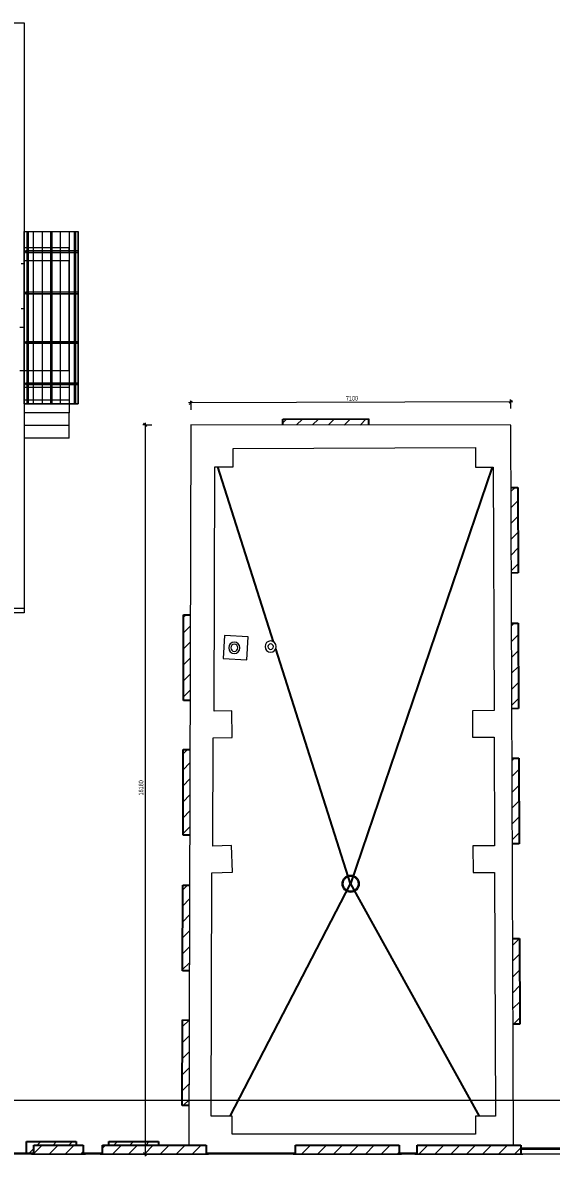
# Model space of a CAD drawing. Header units: millimetres. Extents: x 46521 to 256645, y -45352 to 20466.
# Drawn here: x 84373 to 96114, y -17288 to 7864 of the extents above; entities that cross this region are included whole.
import ezdxf

# ---------------------------------------------------------------- set-up
doc = ezdxf.new("R2010")
doc.units = ezdxf.units.MM
for name, color, linetype, lineweight in [('A-ANNO-DIMS', 211, 'Continuous', 9), ('A-ANNO-DIMS-50', 211, 'Continuous', 9), ('A-FLOR', 192, 'Continuous', 13), ('A-GLAZ', 151, 'Continuous', 13), ('A-ROOF', 132, 'Continuous', 13), ('A-WALL', 113, 'Continuous', 13), ('E-POWR-CNDT', 130, 'Continuous', 13), ('M-EQPM', 50, 'Continuous', 13), ('M-HVAC-CDFF', 50, 'Continuous', 13), ('P-SANR-FIXT', 6, 'Continuous', 13), ('Q-SPCQ', 91, 'Continuous', 13)]:
    doc.layers.add(name, color=color, linetype=linetype, lineweight=lineweight)
doc.styles.add('Arial_2', font='arial.ttf', dxfattribs={"width": 0.7, "height": 100})
doc.dimstyles.new('Vnitřní_-_průhledné', dxfattribs={"dimscale": 304.8, "dimtxt": 102.02594, "dimasz": 0.213255, "dimexe": 0.164042, "dimexo": 0.0625, "dimgap": 0.032808, "dimtad": 1, "dimdec": 0, "dimrnd": 5, "dimzin": 0, "dimdsep": 46, "dimtxsty": 'Arial_2', "dimblk1": 'OBLIQUE', "dimblk2": 'OBLIQUE', "dimsah": 1, "dimcen": 0.09, "dimdle": 0.164042, "dimazin": 0, "dimtfac": 1, "dimtdec": 4, "dimtix": 1, "dimtmove": 0, "dimatfit": 3, "dimfxl": 0.492126, "dimfxlon": 1, "dimtvp": 1, "dimtolj": 1, "dimtzin": 0, "dimarcsym": 2})

# ---------------------------------------------------------------- blocks, each defined once
blk = doc.blocks.new('parapet_ext - parapet_ext-V31-STŘECHA DEMOLICE B')
at = {"layer": 'Q-SPCQ'}
h = blk.add_hatch(dxfattribs=at)
h.set_pattern_fill('FP_30', color=41, style=0, pattern_type=2)
h.set_pattern_definition([(45, (-86839.8, 17258.34), (-176.7767, 176.7767), [])])
h.paths.add_polyline_path([(-550, 220), (550, 220), (550, 300), (-550, 300)])
at = {"layer": 'Q-SPCQ', "color": 31, "lineweight": 25}
for p, q in [((-550, 220), (-550, 300)), ((-550, 300), (550, 300)), ((550, 300), (550, 220))]:
    blk.add_line(p, q, dxfattribs=at)
blk = doc.blocks.new('OKNO_1k_nadsvetlik - OKNO_1k_nadsvetlik_1200 x 1450-1969503-STŘECHA DEMOLICE B')
at = {"layer": 'A-GLAZ'}
for p, q in [((-600, 101), (-391, 101)), ((-600, 100), (-600, 101))]:
    blk.add_line(p, q, dxfattribs=at)
blk = doc.blocks.new('parapet_ext - parapet_ext-V32-STŘECHA DEMOLICE B')
at = {"layer": 'Q-SPCQ'}
h = blk.add_hatch(dxfattribs=at)
h.set_pattern_fill('FP_31', color=41, style=0, pattern_type=2)
h.set_pattern_definition([(45, (-85009.8, 17258.34), (-176.7767, 176.7767), [])])
h.paths.add_polyline_path([(-550, 51), (-391, 51), (-391, 220), (550, 220), (550, 300), (-550, 300)])
at = {"layer": 'Q-SPCQ', "color": 31, "lineweight": 25}
for p, q in [((-550, 51), (-550, 300)), ((-550, 300), (550, 300)), ((550, 300), (550, 220))]:
    blk.add_line(p, q, dxfattribs=at)
blk = doc.blocks.new('OKNO_1k - OKNO_1k_1200x1500-2034293-STŘECHA DEMOLICE B')
at = {"layer": 'A-GLAZ'}
for p, q in [((-600, 126), (600, 126)), ((-600, 125), (-600, 126)), ((600, 126), (600, 125))]:
    blk.add_line(p, q, dxfattribs=at)
blk = doc.blocks.new('parapet_ext - parapet_ext-V38-STŘECHA DEMOLICE B')
at = {"layer": 'Q-SPCQ'}
h = blk.add_hatch(dxfattribs=at)
h.set_pattern_fill('FP_36', color=41, style=0, pattern_type=2)
h.set_pattern_definition([(45, (-85168.37, 17338.34), (-176.7767, 176.7767), [])])
h.paths.add_polyline_path([(-550, 101), (550, 101), (550, 300), (-550, 300)])
at = {"layer": 'Q-SPCQ', "color": 31, "lineweight": 25}
for p, q in [((-550, 101), (-550, 300)), ((-550, 300), (550, 300)), ((550, 300), (550, 101))]:
    blk.add_line(p, q, dxfattribs=at)
blk = doc.blocks.new('OKNO_2k_ - OKNO_2k_2400 x 1500-1963719-STŘECHA DEMOLICE B')
at = {"layer": 'A-GLAZ'}
for p, q in [((-1200, 126), (1200, 126)), ((-1200, 125), (-1200, 126)), ((1200, 126), (1200, 125))]:
    blk.add_line(p, q, dxfattribs=at)
blk = doc.blocks.new('parapet_ext - parapet_ext-V39-STŘECHA DEMOLICE B')
at = {"layer": 'Q-SPCQ'}
h = blk.add_hatch(dxfattribs=at)
h.set_pattern_fill('FP_37', color=41, style=0, pattern_type=2)
h.set_pattern_definition([(45, (-87298.37, 17338.34), (-176.7767, 176.7767), [])])
h.paths.add_polyline_path([(-1150, 101), (1150, 101), (1150, 300), (-1150, 300)])
at = {"layer": 'Q-SPCQ', "color": 31, "lineweight": 25}
for p, q in [((-1150, 101), (-1150, 300)), ((-1150, 300), (1150, 300)), ((1150, 300), (1150, 101))]:
    blk.add_line(p, q, dxfattribs=at)
blk = doc.blocks.new('parapet_ext - parapet_ext-1802098-STŘECHA DEMOLICE B')
at = {"layer": 'Q-SPCQ'}
h = blk.add_hatch(dxfattribs=at)
h.set_pattern_fill('FP_42', color=41, style=0, pattern_type=2)
h.set_pattern_definition([(315.152, (14979.78, 88261.3), (176.3071, 177.24504), [])])
h.paths.add_polyline_path([(-950, 150), (950, 150), (950, 300), (-950, 300), (-950, 153)])
at = {"layer": 'Q-SPCQ', "color": 31, "lineweight": 25}
for p, q in [((-950, 150), (-950, 300)), ((-950, 300), (950, 300)), ((950, 300), (950, 150))]:
    blk.add_line(p, q, dxfattribs=at)
blk = doc.blocks.new('parapet_ext - parapet_ext-V43-STŘECHA DEMOLICE B')
at = {"layer": 'Q-SPCQ'}
h = blk.add_hatch(dxfattribs=at)
h.set_pattern_fill('FP_43', color=41, style=0, pattern_type=2)
h.set_pattern_definition([(315.152, (11989.78, 88261.3), (176.3071, 177.24504), [])])
h.paths.add_polyline_path([(-950, 150), (950, 150), (950, 300), (-950, 300), (-950, 161)])
at = {"layer": 'Q-SPCQ', "color": 31, "lineweight": 25}
for p, q in [((-950, 150), (-950, 300)), ((-950, 300), (950, 300)), ((950, 300), (950, 150))]:
    blk.add_line(p, q, dxfattribs=at)
blk = doc.blocks.new('parapet_ext - parapet_ext-V44-STŘECHA DEMOLICE B')
at = {"layer": 'Q-SPCQ'}
h = blk.add_hatch(dxfattribs=at)
h.set_pattern_fill('FP_44', color=41, style=0, pattern_type=2)
h.set_pattern_definition([(315.152, (8979.78, 88261.3), (176.3071, 177.24504), [])])
h.paths.add_polyline_path([(-950, 150), (950, 150), (950, 300), (-950, 300), (-950, 169)])
at = {"layer": 'Q-SPCQ', "color": 31, "lineweight": 25}
for p, q in [((-950, 150), (-950, 300)), ((-950, 300), (950, 300)), ((950, 300), (950, 150))]:
    blk.add_line(p, q, dxfattribs=at)
blk = doc.blocks.new('parapet_ext - parapet_ext-V45-STŘECHA DEMOLICE B')
at = {"layer": 'Q-SPCQ'}
h = blk.add_hatch(dxfattribs=at)
h.set_pattern_fill('FP_45', color=41, style=0, pattern_type=2)
h.set_pattern_definition([(315.152, (5989.77, 88261.3), (176.3071, 177.24504), [])])
h.paths.add_polyline_path([(-950, 150), (950, 150), (950, 300), (-950, 300), (-950, 177)])
at = {"layer": 'Q-SPCQ', "color": 31, "lineweight": 25}
for p, q in [((-950, 150), (-950, 300)), ((-950, 300), (950, 300)), ((950, 300), (950, 150))]:
    blk.add_line(p, q, dxfattribs=at)
blk = doc.blocks.new('parapet_ext - parapet_ext-V47-STŘECHA DEMOLICE B')
at = {"layer": 'Q-SPCQ'}
h = blk.add_hatch(dxfattribs=at)
h.set_pattern_fill('FP_47', color=41, style=0, pattern_type=2)
h.set_pattern_definition([(45, (-91583.37, 17338.34), (-176.7767, 176.7767), [])])
h.paths.add_polyline_path([(480, 101), (1150, 101), (1150, 300), (-1150, 300), (-1150, 101), (102, 101)])
at = {"layer": 'Q-SPCQ', "color": 31, "lineweight": 25}
for p, q in [((-1150, 101), (-1150, 300)), ((-1150, 300), (1150, 300)), ((1150, 300), (1150, 101))]:
    blk.add_line(p, q, dxfattribs=at)
blk = doc.blocks.new('parapet_ext - parapet_ext-V48-STŘECHA DEMOLICE B')
at = {"layer": 'Q-SPCQ'}
h = blk.add_hatch(dxfattribs=at)
h.set_pattern_fill('FP_48', color=41, style=0, pattern_type=2)
h.set_pattern_definition([(45, (-94283.37, 17338.34), (-176.7767, 176.7767), [])])
h.paths.add_polyline_path([(1150, 101), (1150, 300), (-1150, 300), (-1150, 101), (804, 101)])
at = {"layer": 'Q-SPCQ', "color": 31, "lineweight": 25}
for p, q in [((-1150, 101), (-1150, 300)), ((-1150, 300), (1150, 300)), ((1150, 300), (1150, 101))]:
    blk.add_line(p, q, dxfattribs=at)
blk = doc.blocks.new('parapet_ext - parapet_ext-V58-STŘECHA DEMOLICE B')
at = {"layer": 'Q-SPCQ'}
h = blk.add_hatch(dxfattribs=at)
h.set_pattern_fill('FP_50', color=41, style=0, pattern_type=2)
h.set_pattern_definition([(134.774, (-3771.54, -95056.13), (-177.4726, -176.07804), [])])
h.paths.add_polyline_path([(950, 150), (950, 300), (-950, 300), (-950, 150), (857, 150)])
at = {"layer": 'Q-SPCQ', "color": 31, "lineweight": 25}
for p, q in [((-950, 150), (-950, 300)), ((-950, 300), (950, 300)), ((950, 300), (950, 150))]:
    blk.add_line(p, q, dxfattribs=at)
blk = doc.blocks.new('parapet_ext - parapet_ext-1802117-STŘECHA DEMOLICE B')
at = {"layer": 'Q-SPCQ'}
h = blk.add_hatch(dxfattribs=at)
h.set_pattern_fill('FP_51', color=41, style=0, pattern_type=2)
h.set_pattern_definition([(314.774, (6781.54, 95056.13), (177.4726, 176.07804), [])])
h.paths.add_polyline_path([(-950, -150), (-950, -300), (950, -300), (950, -150), (-510, -150)])
at = {"layer": 'Q-SPCQ', "color": 31, "lineweight": 25}
for p, q in [((-950, -300), (-950, -150)), ((950, -150), (950, -300)), ((950, -300), (-950, -300))]:
    blk.add_line(p, q, dxfattribs=at)
blk = doc.blocks.new('parapet_ext - parapet_ext-V59-STŘECHA DEMOLICE B')
at = {"layer": 'Q-SPCQ'}
h = blk.add_hatch(dxfattribs=at)
h.set_pattern_fill('FP_52', color=41, style=0, pattern_type=2)
h.set_pattern_definition([(314.774, (9781.54, 95056.13), (177.4726, 176.07804), [])])
h.paths.add_polyline_path([(-950, -150), (-950, -300), (950, -300), (950, -150), (-173, -150)])
at = {"layer": 'Q-SPCQ', "color": 31, "lineweight": 25}
for p, q in [((-950, -300), (-950, -150)), ((950, -150), (950, -300)), ((950, -300), (-950, -300))]:
    blk.add_line(p, q, dxfattribs=at)
blk = doc.blocks.new('parapet_ext - parapet_ext-V60-STŘECHA DEMOLICE B')
at = {"layer": 'Q-SPCQ'}
h = blk.add_hatch(dxfattribs=at)
h.set_pattern_fill('FP_53', color=41, style=0, pattern_type=2)
h.set_pattern_definition([(314.774, (13781.54, 95056.13), (177.4726, 176.07804), [])])
h.paths.add_polyline_path([(-950, -150), (-950, -300), (950, -300), (950, -150)])
at = {"layer": 'Q-SPCQ', "color": 31, "lineweight": 25}
for p, q in [((-950, -300), (-950, -150)), ((950, -150), (950, -300)), ((950, -300), (-950, -300))]:
    blk.add_line(p, q, dxfattribs=at)
blk = doc.blocks.new('parapet_ext - parapet_ext-V61-STŘECHA DEMOLICE B')
at = {"layer": 'Q-SPCQ'}
h = blk.add_hatch(dxfattribs=at)
h.set_pattern_fill('FP_54', color=41, style=0, pattern_type=2)
h.set_pattern_definition([(44.78, (-91096.5, 1578.92), (-176.0966, 177.45416), [])])
h.paths.add_polyline_path([(950, 163), (950, 300), (-950, 300), (-950, 171), (206, 166)])
at = {"layer": 'Q-SPCQ', "color": 31, "lineweight": 25}
for p, q in [((-950, 171), (-950, 300)), ((-950, 300), (950, 300)), ((950, 300), (950, 163))]:
    blk.add_line(p, q, dxfattribs=at)
blk = doc.blocks.new('FP_69-STŘECHA DEMOLICE B')
at = {"layer": 'M-EQPM', "color": 8}
for p, q in [((-1724, -200), (-1913, -200)), ((-1535, -200), (-1724, -200)), ((-1345, -200), (-1535, -200)), ((-1154, -200), (-1345, -200)), ((-963, -200), (-1154, -200)), ((-771, -200), (-963, -200)), ((-578, -200), (-771, -200)), ((-386, -200), (-578, -200)), ((-193, -200), (-386, -200)), ((0, -200), (-193, -200)), ((193, -200), (0, -200)), ((386, -200), (193, -200)), ((578, -200), (386, -200)), ((771, -200), (578, -200)), ((963, -200), (771, -200)), ((1154, -200), (963, -200)), ((1345, -200), (1154, -200)), ((1535, -200), (1345, -200)), ((1724, -200), (1535, -200)), ((1913, -200), (1724, -200)), ((-1724, -400), (-1913, -400)), ((-1535, -400), (-1724, -400)), ((-1345, -400), (-1535, -400)), ((-1154, -400), (-1345, -400)), ((-963, -400), (-1154, -400)), ((-771, -400), (-963, -400)), ((-578, -400), (-771, -400)), ((-386, -400), (-578, -400)), ((-193, -400), (-386, -400)), ((0, -400), (-193, -400)), ((193, -400), (0, -400)), ((386, -400), (193, -400)), ((578, -400), (386, -400)), ((771, -400), (578, -400)), ((963, -400), (771, -400)), ((1154, -400), (963, -400)), ((1345, -400), (1154, -400)), ((1535, -400), (1345, -400)), ((1724, -400), (1535, -400)), ((1913, -400), (1724, -400)), ((-1724, -600), (-1913, -600)), ((-1535, -600), (-1724, -600)), ((-1345, -600), (-1535, -600)), ((-1154, -600), (-1345, -600)), ((-963, -600), (-1154, -600)), ((-771, -600), (-963, -600)), ((-578, -600), (-771, -600)), ((-386, -600), (-578, -600)), ((-193, -600), (-386, -600)), ((0, -600), (-193, -600)), ((193, -600), (0, -600)), ((386, -600), (193, -600)), ((578, -600), (386, -600)), ((771, -600), (578, -600)), ((963, -600), (771, -600)), ((1154, -600), (963, -600)), ((1345, -600), (1154, -600)), ((1535, -600), (1345, -600)), ((1724, -600), (1535, -600)), ((1913, -600), (1724, -600)), ((-1724, -800), (-1913, -800)), ((-1724, -1000), (-1913, -1000)), ((-1535, -800), (-1724, -800)), ((-1535, -1000), (-1724, -1000)), ((-1345, -800), (-1535, -800)), ((-1345, -1000), (-1535, -1000)), ((-1154, -800), (-1345, -800)), ((-1154, -1000), (-1345, -1000)), ((-963, -800), (-1154, -800)), ((-963, -1000), (-1154, -1000)), ((-771, -800), (-963, -800)), ((-771, -1000), (-963, -1000)), ((-578, -800), (-771, -800)), ((-578, -1000), (-771, -1000)), ((-386, -800), (-578, -800)), ((-386, -1000), (-578, -1000)), ((-193, -800), (-386, -800)), ((-193, -1000), (-386, -1000)), ((0, -800), (-193, -800)), ((0, -1000), (-193, -1000)), ((193, -800), (0, -800)), ((193, -1000), (0, -1000)), ((386, -800), (193, -800)), ((386, -1000), (193, -1000)), ((578, -800), (386, -800)), ((578, -1000), (386, -1000)), ((771, -800), (578, -800)), ((771, -1000), (578, -1000)), ((963, -800), (771, -800)), ((963, -1000), (771, -1000)), ((1154, -800), (963, -800)), ((1154, -1000), (963, -1000)), ((1345, -800), (1154, -800)), ((1345, -1000), (1154, -1000)), ((1535, -800), (1345, -800)), ((1535, -1000), (1345, -1000)), ((1724, -800), (1535, -800)), ((1724, -1000), (1535, -1000)), ((1913, -800), (1724, -800)), ((1913, -1000), (1724, -1000))]:
    blk.add_line(p, q, dxfattribs=at)
blk = doc.blocks.new('DPS_stříška_postranní_vstup - DPS_stříška_postranní_vstup-1594410-STŘECHA DEMOLICE B')
at = {"layer": 'M-EQPM', "color": 254}
for p, q in [((-963, 0), (-1913, 0)), ((-1912, 0), (-1913, 0)), ((-1912, 0), (-1598, 0)), ((-1912, 0), (-1912, -1200)), ((-1598, 0), (-1281, 0)), ((-1281, 0), (-963, 0)), ((0, 0), (-963, 0)), ((-962, 0), (-643, 0)), ((-642, 0), (-322, 0)), ((-321, 0), (321, 0)), ((963, 0), (0, 0)), ((322, 0), (642, 0)), ((643, 0), (962, 0)), ((1913, 0), (963, 0)), ((963, 0), (1281, 0)), ((1281, 0), (1598, 0)), ((1598, 0), (1912, 0)), ((1913, 0), (1912, 0)), ((1912, 0), (1912, -1200)), ((-1912, -85), (-1912, -65)), ((-1912, -65), (-1908, -65)), ((-1598, -65), (-1912, -65)), ((-1908, -85), (-1912, -85)), ((-1598, -85), (-1912, -85)), ((-1908, -65), (-1908, -75)), ((-1908, -65), (-1598, -65)), ((-1908, -75), (-1908, -85)), ((-1598, -85), (-1908, -85)), ((-1598, -65), (-1480, -65)), ((-1281, -65), (-1598, -65)), ((-1281, -85), (-1598, -85)), ((-1480, -85), (-1598, -85)), ((-1450, -30), (-1480, -30)), ((-1480, -30), (-1450, -30)), ((-1480, -30), (-1480, -65)), ((-1480, -30), (-1480, -65)), ((-1480, -65), (-1450, -65)), ((-1480, -65), (-1480, -85)), ((-1480, -65), (-1480, -85)), ((-1450, -85), (-1480, -85)), ((-1480, -85), (-1480, -590)), ((-1480, -85), (-1480, -590)), ((-1450, -65), (-1450, -30)), ((-1450, -30), (-1450, -65)), ((-1450, -65), (-1281, -65)), ((-1450, -85), (-1450, -65)), ((-1450, -65), (-1450, -85)), ((-1281, -85), (-1450, -85)), ((-1450, -590), (-1450, -85)), ((-1450, -85), (-1450, -590)), ((-1281, -65), (-963, -65)), ((-963, -65), (-1281, -65)), ((-963, -85), (-1281, -85)), ((-963, -85), (-1281, -85)), ((-962, -65), (-643, -65)), ((-643, -65), (-962, -65)), ((-643, -85), (-962, -85)), ((-643, -85), (-962, -85)), ((-642, -65), (-563, -65)), ((-322, -65), (-642, -65)), ((-322, -85), (-642, -85)), ((-563, -85), (-642, -85)), ((-533, -30), (-563, -30)), ((-563, -30), (-533, -30)), ((-563, -30), (-563, -65)), ((-563, -30), (-563, -65)), ((-563, -65), (-533, -65)), ((-563, -65), (-563, -85)), ((-563, -65), (-563, -85)), ((-533, -85), (-563, -85)), ((-563, -85), (-563, -590)), ((-563, -85), (-563, -590)), ((-533, -65), (-533, -30)), ((-533, -30), (-533, -65)), ((-533, -65), (-322, -65)), ((-533, -85), (-533, -65)), ((-533, -65), (-533, -85)), ((-322, -85), (-533, -85)), ((-533, -590), (-533, -85)), ((-533, -85), (-533, -590)), ((-321, -65), (321, -65)), ((0, -65), (-321, -65)), ((321, -85), (-321, -85)), ((321, -85), (-321, -85)), ((321, -65), (0, -65)), ((322, -65), (533, -65)), ((642, -65), (322, -65)), ((642, -85), (322, -85)), ((533, -85), (322, -85)), ((533, -30), (563, -30)), ((563, -30), (533, -30)), ((533, -65), (533, -30)), ((533, -30), (533, -65)), ((533, -65), (563, -65)), ((533, -85), (533, -65)), ((533, -65), (533, -85)), ((563, -85), (533, -85)), ((533, -590), (533, -85)), ((533, -85), (533, -590)), ((563, -65), (563, -30)), ((563, -65), (563, -30)), ((563, -65), (642, -65)), ((563, -85), (563, -65)), ((563, -85), (563, -65)), ((642, -85), (563, -85)), ((563, -590), (563, -85)), ((563, -590), (563, -85)), ((643, -65), (962, -65)), ((962, -65), (643, -65)), ((962, -85), (643, -85)), ((962, -85), (643, -85)), ((963, -65), (1281, -65)), ((1281, -65), (963, -65)), ((1281, -85), (963, -85)), ((1281, -85), (963, -85)), ((1281, -65), (1450, -65)), ((1598, -65), (1281, -65)), ((1598, -85), (1281, -85)), ((1450, -85), (1281, -85)), ((1450, -30), (1480, -30)), ((1480, -30), (1450, -30)), ((1450, -65), (1450, -30)), ((1450, -30), (1450, -65)), ((1450, -65), (1480, -65)), ((1450, -85), (1450, -65)), ((1450, -65), (1450, -85)), ((1480, -85), (1450, -85)), ((1450, -590), (1450, -85)), ((1450, -85), (1450, -590)), ((1480, -65), (1480, -30)), ((1480, -65), (1480, -30)), ((1480, -65), (1598, -65)), ((1480, -85), (1480, -65)), ((1480, -85), (1480, -65)), ((1598, -85), (1480, -85)), ((1480, -590), (1480, -85)), ((1480, -590), (1480, -85)), ((1598, -65), (1908, -65)), ((1912, -65), (1598, -65)), ((1912, -85), (1598, -85)), ((1908, -85), (1598, -85)), ((1908, -65), (1912, -65)), ((1908, -75), (1908, -65)), ((1908, -85), (1908, -75)), ((1912, -85), (1908, -85)), ((1912, -65), (1912, -85)), ((-1912, -610), (-1912, -590)), ((-1912, -590), (-1908, -590)), ((-1598, -590), (-1912, -590)), ((-1908, -610), (-1912, -610)), ((-1598, -610), (-1912, -610)), ((-1908, -590), (-1908, -600)), ((-1908, -590), (-1598, -590)), ((-1908, -600), (-1908, -610)), ((-1598, -610), (-1908, -610)), ((-1598, -590), (-1480, -590)), ((-1281, -590), (-1598, -590)), ((-1281, -610), (-1598, -610)), ((-1480, -610), (-1598, -610)), ((-1480, -590), (-1450, -590)), ((-1480, -590), (-1480, -610)), ((-1480, -590), (-1480, -610)), ((-1450, -610), (-1480, -610)), ((-1480, -610), (-1480, -1115)), ((-1480, -610), (-1480, -1115)), ((-1450, -590), (-1281, -590)), ((-1450, -610), (-1450, -590)), ((-1450, -590), (-1450, -610)), ((-1281, -610), (-1450, -610)), ((-1450, -1115), (-1450, -610)), ((-1450, -610), (-1450, -1115)), ((-1281, -590), (-963, -590)), ((-963, -590), (-1281, -590)), ((-963, -610), (-1281, -610)), ((-963, -610), (-1281, -610)), ((-962, -590), (-643, -590)), ((-643, -590), (-962, -590)), ((-643, -610), (-962, -610)), ((-643, -610), (-962, -610)), ((-642, -590), (-563, -590)), ((-322, -590), (-642, -590)), ((-322, -610), (-642, -610)), ((-563, -610), (-642, -610)), ((-563, -590), (-533, -590)), ((-563, -590), (-563, -610)), ((-563, -590), (-563, -610)), ((-533, -610), (-563, -610)), ((-563, -610), (-563, -1115)), ((-563, -610), (-563, -1115)), ((-533, -590), (-322, -590)), ((-533, -610), (-533, -590)), ((-533, -590), (-533, -610)), ((-322, -610), (-533, -610)), ((-533, -1115), (-533, -610)), ((-533, -610), (-533, -1115)), ((-321, -590), (321, -590)), ((0, -590), (-321, -590)), ((0, -610), (-321, -610)), ((321, -610), (-321, -610)), ((321, -590), (0, -590)), ((321, -610), (0, -610)), ((322, -590), (533, -590)), ((642, -590), (322, -590)), ((642, -610), (322, -610)), ((533, -610), (322, -610)), ((533, -590), (563, -590)), ((533, -610), (533, -590)), ((533, -590), (533, -610)), ((563, -610), (533, -610)), ((533, -1115), (533, -610)), ((533, -610), (533, -1115)), ((563, -590), (642, -590)), ((563, -610), (563, -590)), ((563, -610), (563, -590)), ((642, -610), (563, -610)), ((563, -1115), (563, -610)), ((563, -1115), (563, -610)), ((643, -590), (962, -590)), ((962, -590), (643, -590)), ((962, -610), (643, -610)), ((962, -610), (643, -610)), ((963, -590), (1281, -590)), ((1281, -590), (963, -590)), ((1281, -610), (963, -610)), ((1281, -610), (963, -610)), ((1281, -590), (1450, -590)), ((1598, -590), (1281, -590)), ((1598, -610), (1281, -610)), ((1450, -610), (1281, -610)), ((1450, -590), (1480, -590)), ((1450, -610), (1450, -590)), ((1450, -590), (1450, -610)), ((1480, -610), (1450, -610)), ((1450, -1115), (1450, -610)), ((1450, -610), (1450, -1115)), ((1480, -590), (1598, -590)), ((1480, -610), (1480, -590)), ((1480, -610), (1480, -590)), ((1598, -610), (1480, -610)), ((1480, -1115), (1480, -610)), ((1480, -1115), (1480, -610)), ((1598, -590), (1908, -590)), ((1912, -590), (1598, -590)), ((1912, -610), (1598, -610)), ((1908, -610), (1598, -610)), ((1908, -590), (1912, -590)), ((1908, -600), (1908, -590)), ((1908, -610), (1908, -600)), ((1912, -610), (1908, -610)), ((1912, -590), (1912, -610)), ((-1913, -1200), (-1912, -1200)), ((-1912, -1135), (-1912, -1115)), ((-1912, -1115), (-1908, -1115)), ((-1598, -1115), (-1912, -1115)), ((-1908, -1135), (-1912, -1135)), ((-1598, -1135), (-1912, -1135)), ((-1598, -1200), (-1912, -1200)), ((-1908, -1115), (-1908, -1125)), ((-1908, -1115), (-1598, -1115)), ((-1908, -1125), (-1908, -1135)), ((-1598, -1135), (-1908, -1135)), ((-1598, -1115), (-1480, -1115)), ((-1281, -1115), (-1598, -1115)), ((-1281, -1135), (-1598, -1135)), ((-1480, -1135), (-1598, -1135)), ((-1281, -1200), (-1598, -1200)), ((-1480, -1115), (-1480, -1135)), ((-1480, -1115), (-1480, -1135)), ((-1480, -1115), (-1450, -1115)), ((-1480, -1135), (-1480, -1200)), ((-1480, -1135), (-1480, -1200)), ((-1450, -1135), (-1480, -1135)), ((-1450, -1200), (-1480, -1200)), ((-1480, -1200), (-1450, -1200)), ((-1450, -1135), (-1450, -1115)), ((-1450, -1115), (-1450, -1135)), ((-1450, -1115), (-1281, -1115)), ((-1450, -1200), (-1450, -1135)), ((-1450, -1135), (-1450, -1200)), ((-1281, -1135), (-1450, -1135)), ((-1281, -1115), (-963, -1115)), ((-963, -1115), (-1281, -1115)), ((-963, -1135), (-1281, -1135)), ((-963, -1135), (-1281, -1135)), ((-963, -1200), (-1281, -1200)), ((-962, -1115), (-643, -1115)), ((-643, -1115), (-962, -1115)), ((-643, -1135), (-962, -1135)), ((-643, -1135), (-962, -1135)), ((-643, -1200), (-962, -1200)), ((-642, -1115), (-563, -1115)), ((-322, -1115), (-642, -1115)), ((-322, -1135), (-642, -1135)), ((-563, -1135), (-642, -1135)), ((-322, -1200), (-642, -1200)), ((-563, -1115), (-533, -1115)), ((-563, -1115), (-563, -1135)), ((-563, -1115), (-563, -1135)), ((-533, -1135), (-563, -1135)), ((-563, -1135), (-563, -1200)), ((-563, -1135), (-563, -1200)), ((-533, -1200), (-563, -1200)), ((-563, -1200), (-533, -1200)), ((-533, -1115), (-322, -1115)), ((-533, -1135), (-533, -1115)), ((-533, -1115), (-533, -1135)), ((-322, -1135), (-533, -1135)), ((-533, -1200), (-533, -1135)), ((-533, -1135), (-533, -1200)), ((-321, -1115), (321, -1115)), ((321, -1115), (-321, -1115)), ((0, -1135), (-321, -1135)), ((321, -1135), (-321, -1135)), ((321, -1200), (-321, -1200)), ((321, -1135), (0, -1135)), ((322, -1115), (533, -1115)), ((642, -1115), (322, -1115)), ((642, -1135), (322, -1135)), ((533, -1135), (322, -1135)), ((642, -1200), (322, -1200)), ((533, -1135), (533, -1115)), ((533, -1115), (533, -1135)), ((533, -1115), (563, -1115)), ((533, -1200), (533, -1135)), ((533, -1135), (533, -1200)), ((563, -1135), (533, -1135)), ((533, -1200), (563, -1200)), ((563, -1200), (533, -1200)), ((563, -1135), (563, -1115)), ((563, -1135), (563, -1115)), ((563, -1115), (642, -1115)), ((563, -1200), (563, -1135)), ((563, -1200), (563, -1135)), ((642, -1135), (563, -1135)), ((643, -1115), (962, -1115)), ((962, -1115), (643, -1115)), ((962, -1135), (643, -1135)), ((962, -1135), (643, -1135)), ((962, -1200), (643, -1200)), ((963, -1115), (1281, -1115)), ((1281, -1115), (963, -1115)), ((1281, -1135), (963, -1135)), ((1281, -1135), (963, -1135)), ((1281, -1200), (963, -1200)), ((1281, -1115), (1450, -1115)), ((1598, -1115), (1281, -1115)), ((1598, -1135), (1281, -1135)), ((1450, -1135), (1281, -1135)), ((1598, -1200), (1281, -1200)), ((1450, -1135), (1450, -1115)), ((1450, -1115), (1450, -1135)), ((1450, -1115), (1480, -1115)), ((1450, -1200), (1450, -1135)), ((1450, -1135), (1450, -1200)), ((1480, -1135), (1450, -1135)), ((1450, -1200), (1480, -1200)), ((1480, -1200), (1450, -1200)), ((1480, -1135), (1480, -1115)), ((1480, -1135), (1480, -1115)), ((1480, -1115), (1598, -1115)), ((1480, -1200), (1480, -1135)), ((1480, -1200), (1480, -1135)), ((1598, -1135), (1480, -1135)), ((1598, -1115), (1908, -1115)), ((1912, -1115), (1598, -1115)), ((1912, -1135), (1598, -1135)), ((1908, -1135), (1598, -1135)), ((1912, -1200), (1598, -1200)), ((1908, -1115), (1912, -1115)), ((1908, -1125), (1908, -1115)), ((1908, -1135), (1908, -1125)), ((1912, -1135), (1908, -1135)), ((1912, -1115), (1912, -1135)), ((1912, -1200), (1913, -1200))]:
    blk.add_line(p, q, dxfattribs=at)
at = {"layer": 'M-EQPM', "color": 9}
for p, q in [((-1913, -1200), (-1913, 0)), ((1913, 0), (1913, -1200)), ((-1913, -1200), (1913, -1200))]:
    blk.add_line(p, q, dxfattribs=at)
blk.add_blockref('FP_69-STŘECHA DEMOLICE B', (0, 0), dxfattribs=at)
blk = doc.blocks.new('Drain_Roof_15_Inch_Diameter-Zurn-Z1715 - Load Family Type Catalog-1877394-STŘECHA DEMOLICE B')
at = {"layer": 'P-SANR-FIXT'}
for radius in [191, 165]:
    blk.add_circle((0, 0), radius, dxfattribs=at)
blk = doc.blocks.new('Komín6 - Komín6-1996301-STŘECHA DEMOLICE B')
at = {"layer": 'M-HVAC-CDFF'}
for radius, start, end in [(125, 0, 180), (125, 180, 0), (78.8, 0, 180), (78.8, 180, 0)]:
    blk.add_arc((0, 0), radius, start, end, dxfattribs=at)
blk = doc.blocks.new('Komín7 - Komín7-2004982-STŘECHA DEMOLICE B')
at = {"layer": 'M-HVAC-CDFF'}
for radius, start, end in [(125, 0, 180), (125, 180, 0), (60.7, 0, 180), (60.7, 180, 0)]:
    blk.add_arc((0, 0), radius, start, end, dxfattribs=at)
blk = doc.blocks.new('DIMBLOCK35-STŘECHA DEMOLICE B')
at = {"layer": 'A-ANNO-DIMS-50', "lineweight": 18}
for p, q in [((71465, -16044), (71433, -16076)), ((71465, -16044), (71498, -16011)), ((96390, -16044), (96357, -16076)), ((96390, -16044), (96422, -16011))]:
    blk.add_line(p, q, dxfattribs=at)
at = {"layer": 'A-ANNO-DIMS-50'}
for p, q in [((71465, -16044), (71465, -15994)), ((71465, -16044), (96440, -16044)), ((71465, -16044), (71465, -16194)), ((96390, -16044), (96390, -15994)), ((96390, -16044), (96390, -16194))]:
    blk.add_line(p, q, dxfattribs=at)
at = {"layer": 'A-ANNO-DIMS-50', "color": 0, "insert": (83794, -15904), "char_height": 100, "width": 320.2, "attachment_point": 1, "line_spacing_factor": 0.941778, "style": 'Arial_2'}
blk.add_mtext('24925', dxfattribs=at)
blk = doc.blocks.new('_Oblique')
at = {"color": 0, "linetype": 'ByBlock', "lineweight": -2}
blk.add_line((-0.5, -0.5), (0.5, 0.5), dxfattribs=at)
blk = doc.blocks.new('DIMBLOCK40-STŘECHA DEMOLICE B')
at = {"layer": 'A-ANNO-DIMS-50'}
for p, q in [((87092, -1061), (87042, -1061)), ((87092, -1011), (87092, -17288)), ((87092, -1061), (87242, -1061)), ((87092, -17238), (87042, -17238)), ((87092, -17238), (87242, -17238))]:
    blk.add_line(p, q, dxfattribs=at)
at = {"layer": 'A-ANNO-DIMS-50', "lineweight": 18}
for p, q in [((87092, -1061), (87059, -1028)), ((87092, -1061), (87124, -1093)), ((87092, -17238), (87059, -17206)), ((87092, -17238), (87124, -17271))]:
    blk.add_line(p, q, dxfattribs=at)
at = {"layer": 'A-ANNO-DIMS-50', "color": 0, "insert": (86952, -9283), "char_height": 100, "width": 320.2, "attachment_point": 1, "rotation": 90, "line_spacing_factor": 0.941778, "style": 'Arial_2'}
blk.add_mtext('16180', dxfattribs=at)
blk = doc.blocks.new('DIMBLOCK42-STŘECHA DEMOLICE B')
at = {"layer": 'A-ANNO-DIMS-50'}
for p, q in [((95209, -545), (95209, -495)), ((95259, -545), (88057, -574)), ((88107, -573), (88107, -523)), ((88107, -573), (88107, -723)), ((95209, -545), (95210, -695))]:
    blk.add_line(p, q, dxfattribs=at)
at = {"layer": 'A-ANNO-DIMS-50', "lineweight": 18}
for p, q in [((88107, -573), (88074, -606)), ((88107, -573), (88139, -541)), ((95209, -545), (95177, -578)), ((95209, -545), (95241, -513))]:
    blk.add_line(p, q, dxfattribs=at)
at = {"layer": 'A-ANNO-DIMS-50', "color": 0, "insert": (91551, -420), "char_height": 100, "width": 256.16, "attachment_point": 1, "rotation": 0.2262, "line_spacing_factor": 0.941778, "style": 'Arial_2'}
blk.add_mtext('7100', dxfattribs=at)

msp = doc.modelspace()

# ---------------------------------------------------------------- linework, layer by layer
at = {"layer": 'A-FLOR', "color": 254}
for p, q in [((84408.4, 2878.5), (85408.4, 2878.5)), ((85408.4, 2768.4), (85408.4, 2878.5)), ((85408.4, 138.5), (85408.4, 2578.5)), ((85408.4, -231.5), (84408.4, -231.5))]:
    msp.add_line(p, q, dxfattribs=at)
at = {"layer": 'A-ROOF', "color": 41}
for p, q in [((88108.7, -1060.6), (88066.3, -17038.3)), ((95211.1, -1063.3), (88108.7, -1060.6)), ((95274.1, -17038.3), (95211.1, -1063.3)), ((89050.4, -1582), (94428, -1561.4)), ((89051.9, -1992), (89050.4, -1582)), ((94428, -1561.4), (94429.7, -2001.4)), ((88626.9, -7414), (88641.3, -1993.6)), ((88641.3, -1993.6), (89051.9, -1992)), ((94429.7, -2001.4), (94819.7, -1999.9)), ((94819.7, -1999.9), (94841, -7398.7)), ((89016.9, -7407.2), (88626.9, -7414)), ((89027.2, -7997.1), (89016.9, -7407.2)), ((94841, -7398.7), (94361, -7400.6)), ((94361, -7400.6), (94363.4, -7990.7)), ((88599, -10407.2), (88605.4, -8004.4)), ((88605.4, -8004.4), (89027.2, -7997.1)), ((94363.4, -7990.7), (94841.7, -7988.7)), ((94841.7, -7988.7), (94852.8, -10398.7)), ((89010.1, -10392.8), (88599, -10407.2)), ((89030.6, -10982.5), (89010.1, -10392.8)), ((94852.8, -10398.7), (94373.8, -10400.6)), ((94373.8, -10400.6), (94375, -10991.1)), ((88563.1, -16398.3), (88577.3, -10998.3)), ((88577.3, -10998.3), (89030.6, -10982.5)), ((94375, -10991.1), (94854.2, -10988.8)), ((94854.2, -10988.8), (94876.5, -16398.3)), ((89026.6, -16398.3), (88563.1, -16398.3)), ((89026.6, -16798.3), (89026.6, -16398.3)), ((94428.5, -16398.3), (94428.5, -16798.3)), ((94876.5, -16398.3), (94428.5, -16398.3)), ((94428.5, -16798.3), (89026.6, -16798.3)), ((96389.6, -17238.3), (74422.2, -17238.3)), ((88448.4, -17208.3), (90433.4, -17208.3)), ((92733.4, -17208.3), (93133.4, -17208.3))]:
    msp.add_line(p, q, dxfattribs=at)
at = {"layer": 'A-ROOF', "lineweight": 25}
for p, q in [((89945.6, -5874), (88708.5, -1993.3)), ((94800.9, -1999.9), (91656.6, -11240.8)), ((91656.6, -11240.8), (89994.6, -6027.5)), ((88983.1, -16398.3), (91656.6, -11240.8)), ((91656.6, -11240.8), (94510.1, -16398.3)), ((88547.7, -17238.3), (88563.2, -17208.3))]:
    msp.add_line(p, q, dxfattribs=at)
at = {"layer": 'A-ROOF'}
for p, q in [((88853.9, -5735), (88827.2, -6244.5)), ((89379.2, -5762.6), (88853.9, -5735)), ((89352.5, -6272), (89379.2, -5762.6)), ((88827.2, -6244.5), (89352.5, -6272)), ((88547.7, -17238.3), (88547.7, -17208.3))]:
    msp.add_line(p, q, dxfattribs=at)
at = {"layer": 'A-WALL', "color": 9}
for p, q in [((65857, 7864.2), (84408.4, 7864.2)), ((84408.4, 7864.2), (84408.4, -5226.6)), ((85408.4, -791.5), (84408.4, -791.5)), ((85408.4, -1351.5), (85408.4, -791.5)), ((85408.4, -1071.5), (84408.4, -1071.5)), ((85408.4, -1351.5), (84408.4, -1351.5)), ((78188.9, -5126.6), (84408.4, -5126.6)), ((84408.4, -5226.6), (78189.3, -5226.6))]:
    msp.add_line(p, q, dxfattribs=at)
at = {"layer": 'A-WALL', "color": 254}
for p, q in [((85408.4, 2768.4), (85408.4, 2578.5)), ((84338.4, 2524.3), (84408.4, 2524.3)), ((85408.4, 2578.5), (84408.4, 2578.5)), ((84338.4, 1524.3), (84408.4, 1524.3)), ((84408.4, 1099.3), (84308.4, 1099.3)), ((84308.4, 149.3), (84408.4, 149.3)), ((85408.4, 138.5), (84408.4, 138.5)), ((85408.4, 138.5), (85408.4, -791.5)), ((85408.4, -511.5), (84408.4, -511.5))]:
    msp.add_line(p, q, dxfattribs=at)
at = {"layer": 'A-WALL'}
for p, q in [((83418.4, -17208.3), (84618.4, -17208.3)), ((85718.4, -17208.3), (86148.4, -17208.3)), ((88465.9, -17208.3), (88465.9, -17237.3))]:
    msp.add_line(p, q, dxfattribs=at)
at = {"layer": 'E-POWR-CNDT'}
for p, q in [((95483.4, -17108.1), (95433.4, -17108.1)), ((95433.4, -17128.2), (95483.4, -17128.2)), ((96331.3, -17109.2), (95483.4, -17109.2)), ((95483.4, -17127.1), (96331.3, -17127.1))]:
    msp.add_line(p, q, dxfattribs=at)

# ---------------------------------------------------------------- block references
at = {"layer": 'A-GLAZ'}
for name, p in [('OKNO_1k_nadsvetlik - OKNO_1k_nadsvetlik_1200 x 1450-1969503-STŘECHA DEMOLICE B', (85009.8, -17308.3)), ('OKNO_1k - OKNO_1k_1200x1500-2034293-STŘECHA DEMOLICE B', (85168.4, -17363.3)), ('OKNO_2k_ - OKNO_2k_2400 x 1500-1963719-STŘECHA DEMOLICE B', (87298.4, -17363.3)), ('OKNO_2k_ - OKNO_2k_2400 x 1500-1963719-STŘECHA DEMOLICE B', (91583.4, -17363.3)), ('OKNO_2k_ - OKNO_2k_2400 x 1500-1963719-STŘECHA DEMOLICE B', (94283.4, -17363.3))]:
    msp.add_blockref(name, p, dxfattribs=at)
at = {"layer": 'M-EQPM', "color": 254, "rotation": 89.9999999999999}
msp.add_blockref('DPS_stříška_postranní_vstup - DPS_stříška_postranní_vstup-1594410-STŘECHA DEMOLICE B', (84408.4, 1318.4), dxfattribs=at)
at = {"layer": 'M-HVAC-CDFF'}
for name, p in [('Komín6 - Komín6-1996301-STŘECHA DEMOLICE B', (89073.6, -6005.9)), ('Komín7 - Komín7-2004982-STŘECHA DEMOLICE B', (89880.4, -5979.4))]:
    msp.add_blockref(name, p, dxfattribs=at)
at = {"layer": 'P-SANR-FIXT'}
msp.add_blockref('Drain_Roof_15_Inch_Diameter-Zurn-Z1715 - Load Family Type Catalog-1877394-STŘECHA DEMOLICE B', (91656.6, -11240.8), dxfattribs=at)
at = {"layer": 'Q-SPCQ', "color": 31, "lineweight": 25}
for name, p, rotation in [('parapet_ext - parapet_ext-V61-STŘECHA DEMOLICE B', (91101.9, -1229.1), 0.21999999999853), ('parapet_ext - parapet_ext-V58-STŘECHA DEMOLICE B', (95070.3, -3396.9), 270.2258193046581), ('parapet_ext - parapet_ext-V45-STŘECHA DEMOLICE B', (88245.1, -6224.1), 89.84786431105702), ('parapet_ext - parapet_ext-1802117-STŘECHA DEMOLICE B', (95082.1, -6406.8), 90.22581930465813), ('parapet_ext - parapet_ext-V44-STŘECHA DEMOLICE B', (88237.2, -9214.1), 89.8478705751922), ('parapet_ext - parapet_ext-V59-STŘECHA DEMOLICE B', (95093.9, -9406.8), 90.22581930465813), ('parapet_ext - parapet_ext-V43-STŘECHA DEMOLICE B', (88229.2, -12224.1), 89.8478705751922), ('parapet_ext - parapet_ext-V60-STŘECHA DEMOLICE B', (95109.7, -13406.8), 90.22581930465813), ('parapet_ext - parapet_ext-1802098-STŘECHA DEMOLICE B', (88221.2, -15214.1), 89.8478705751922)]:
    msp.add_blockref(name, p, dxfattribs=dict(at, rotation=rotation))
for name, p in [('parapet_ext - parapet_ext-V32-STŘECHA DEMOLICE B', (85009.8, -17258.3)), ('parapet_ext - parapet_ext-V38-STŘECHA DEMOLICE B', (85168.4, -17338.3)), ('parapet_ext - parapet_ext-V39-STŘECHA DEMOLICE B', (87298.4, -17338.3)), ('parapet_ext - parapet_ext-V31-STŘECHA DEMOLICE B', (86839.8, -17258.3)), ('parapet_ext - parapet_ext-V47-STŘECHA DEMOLICE B', (91583.4, -17338.3)), ('parapet_ext - parapet_ext-V48-STŘECHA DEMOLICE B', (94283.4, -17338.3))]:
    msp.add_blockref(name, p, dxfattribs=at)

# ---------------------------------------------------------------- dimensions: what is measured, and where the dimension line sits
at = {"layer": 'A-ANNO-DIMS'}
for base, p1, p2, angle, override, picture, middle in [((88106.8, -573.5), (95209.6, -695.4), (88107.4, -723.5), 0.22624, {"dimpost": '<>', "dimfxl": 7102.273434}, 'DIMBLOCK42-STŘECHA DEMOLICE B', (91657.7, -498.4)), ((87091.7, -17238.3), (87241.7, -1060.6), (87241.7, -17238.3), 90, {"dimpost": '<>', "dimfxl": 16177.728129}, 'DIMBLOCK40-STŘECHA DEMOLICE B', (87030.7, -9149.5))]:
    dim = msp.add_linear_dim(base=base, p1=p1, p2=p2, angle=angle, dimstyle='Vnitřní_-_průhledné', override=override, dxfattribs=at)
    dim.commit()
    dim.dimension.update_dxf_attribs({"geometry": picture, "text_midpoint": middle})
dim = msp.add_linear_dim(base=(96389.6, -16043.8), p1=(71465.3, -16193.8), p2=(96389.6, -16193.8), dimstyle='Vnitřní_-_průhledné', override={"dimpost": '<>', "dimfxl": 24924.319015}, dxfattribs=at)
dim.commit()
dim.dimension.update_dxf_attribs({"geometry": 'DIMBLOCK35-STŘECHA DEMOLICE B', "text_midpoint": (83927.5, -15982.8)})

doc.saveas('drawing.dxf')
